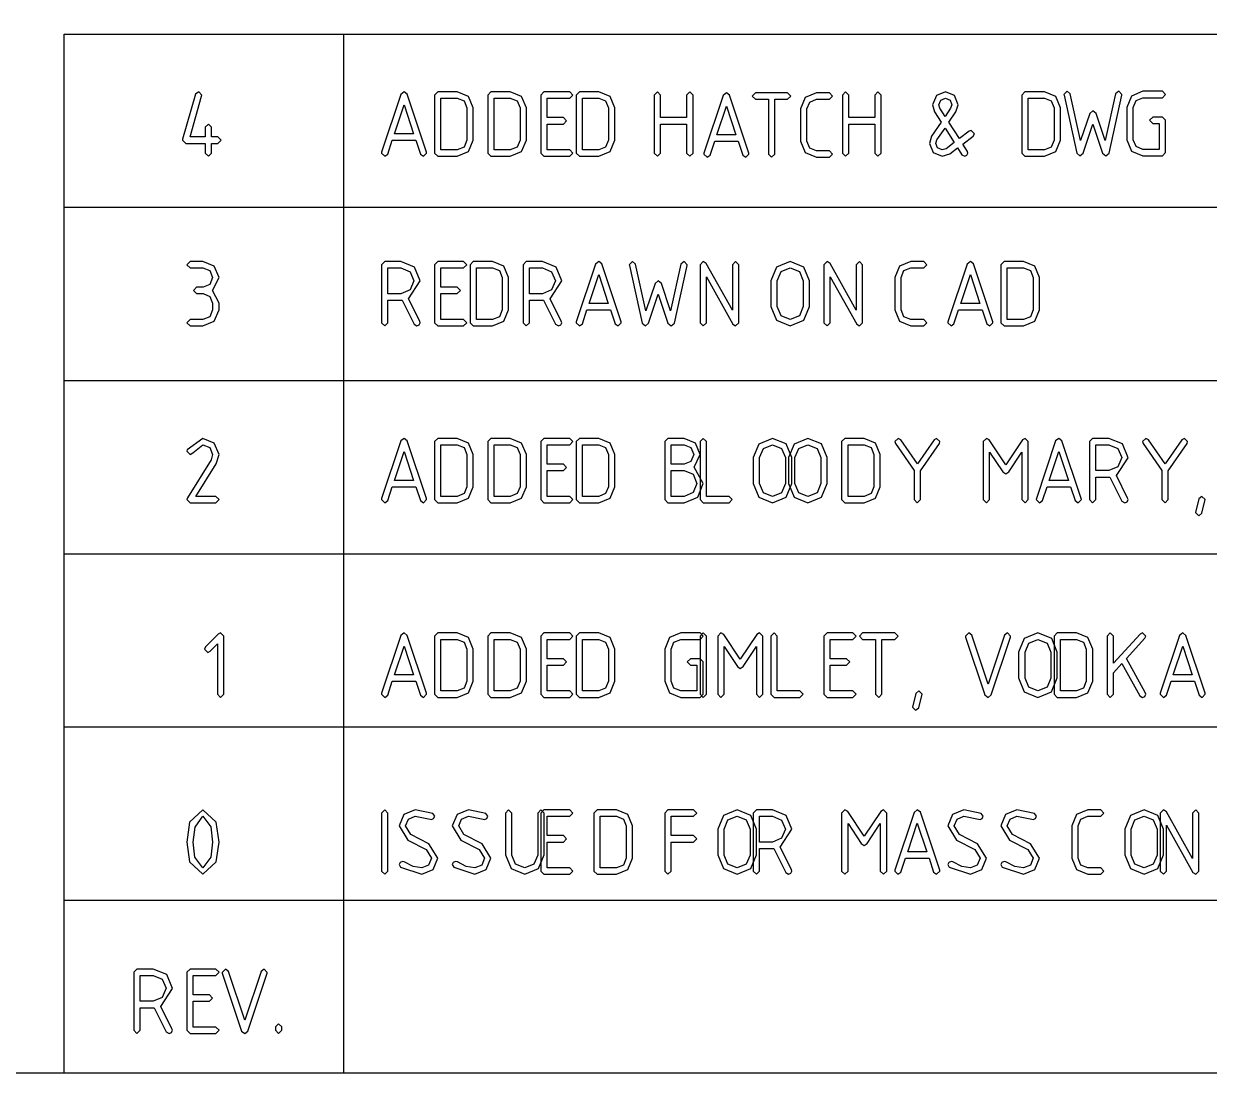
# Model space of a CAD drawing. Header units: metres. Extents: x 0 to 16.5, y 0 to 11.5.
# Drawn here: x 7.933 to 8.863, y 0.01 to 0.835 of the extents above; entities that cross this region are included whole.
import ezdxf

# ---------------------------------------------------------------- set-up
doc = ezdxf.new("R2010")
doc.units = ezdxf.units.M

msp = doc.modelspace()

# ---------------------------------------------------------------- linework, layer by layer
for points in [[(0.01042, 11.5461), (16.5118, 11.5461), (16.5118, 0.01042), (0.01042, 0.01042), (0.01042, 11.5461)], [(7.96425, 0.82639), (16.5118, 0.82639), (16.5118, 0.01042), (7.96425, 0.01042), (7.96425, 0.82639)], [(8.05978, 0.74056), (8.07488, 0.74056), (8.07488, 0.73291), (8.07748, 0.73041), (8.07998, 0.73291), (8.07998, 0.74056), (8.08498, 0.74056), (8.08758, 0.74306), (8.08498, 0.74555), (8.07998, 0.74555), (8.07998, 0.75315), (8.07748, 0.7557), (8.07488, 0.75315), (8.07488, 0.74555), (8.06308, 0.74555), (8.07218, 0.77772), (8.07238, 0.77848), (8.06988, 0.78103), (8.06748, 0.77913), (8.05728, 0.74376), (8.05728, 0.74306), (8.05978, 0.74056)], [(8.24864, 0.73372), (8.23351, 0.77908), (8.23107, 0.78103), (8.22851, 0.77897), (8.21343, 0.73372), (8.21337, 0.73291), (8.21588, 0.73041), (8.21821, 0.73215), (8.22185, 0.74306), (8.24029, 0.74306), (8.24388, 0.73215), (8.24621, 0.73041), (8.24875, 0.73291), (8.24864, 0.73372)], [(8.25504, 0.73291), (8.25754, 0.73041), (8.27274, 0.73041), (8.28168, 0.7341), (8.28537, 0.74306), (8.28537, 0.76839), (8.28168, 0.77734), (8.27274, 0.78103), (8.25754, 0.78103), (8.25504, 0.77848), (8.25504, 0.73291)], [(8.27274, 0.77599), (8.27815, 0.77382), (8.28039, 0.76839), (8.28039, 0.74306), (8.27815, 0.73763), (8.27274, 0.73546), (8.26004, 0.73546), (8.26004, 0.77599), (8.27274, 0.77599)], [(8.29671, 0.73291), (8.29921, 0.73041), (8.3144, 0.73041), (8.32335, 0.7341), (8.32704, 0.74306), (8.32704, 0.76839), (8.32335, 0.77734), (8.3144, 0.78103), (8.29921, 0.78103), (8.29671, 0.77848), (8.29671, 0.73291)], [(8.3144, 0.77599), (8.31982, 0.77382), (8.32206, 0.76839), (8.32206, 0.74306), (8.31982, 0.73763), (8.3144, 0.73546), (8.30171, 0.73546), (8.30171, 0.77599), (8.3144, 0.77599)], [(8.34088, 0.73041), (8.36111, 0.73041), (8.36361, 0.73291), (8.36111, 0.73546), (8.34338, 0.73546), (8.34338, 0.75575), (8.35607, 0.75575), (8.35861, 0.75825), (8.35607, 0.7608), (8.34338, 0.7608), (8.34338, 0.77599), (8.36111, 0.77599), (8.36361, 0.77848), (8.36111, 0.78103), (8.34088, 0.78103), (8.33837, 0.77848), (8.33837, 0.73291), (8.34088, 0.73041)], [(8.36615, 0.73291), (8.36865, 0.73041), (8.38385, 0.73041), (8.39279, 0.7341), (8.39649, 0.74306), (8.39649, 0.76839), (8.39279, 0.77734), (8.38385, 0.78103), (8.36865, 0.78103), (8.36615, 0.77848), (8.36615, 0.73291)], [(8.38385, 0.77599), (8.38926, 0.77382), (8.3915, 0.76839), (8.3915, 0.74306), (8.38926, 0.73763), (8.38385, 0.73546), (8.37115, 0.73546), (8.37115, 0.77599), (8.38385, 0.77599)], [(8.42994, 0.73041), (8.43244, 0.73291), (8.43244, 0.75575), (8.45284, 0.75575), (8.45284, 0.73291), (8.45534, 0.73041), (8.45784, 0.73291), (8.45784, 0.77848), (8.45534, 0.78103), (8.45284, 0.77848), (8.45284, 0.7608), (8.43244, 0.7608), (8.43244, 0.77848), (8.42994, 0.78103), (8.42744, 0.77848), (8.42744, 0.73291), (8.42994, 0.73041)], [(8.50162, 0.73291), (8.48649, 0.77827), (8.48405, 0.78022), (8.48149, 0.77816), (8.46641, 0.73291), (8.46635, 0.7321), (8.46886, 0.7296), (8.47119, 0.73134), (8.47483, 0.74224), (8.49327, 0.74224), (8.49686, 0.73134), (8.49919, 0.7296), (8.50173, 0.7321), (8.50162, 0.73291)], [(8.50682, 0.77517), (8.51696, 0.77517), (8.51696, 0.7321), (8.51946, 0.7296), (8.52196, 0.7321), (8.52196, 0.77517), (8.5321, 0.77517), (8.5346, 0.77767), (8.5321, 0.78022), (8.50682, 0.78022), (8.50432, 0.77767), (8.50682, 0.77517)], [(8.55478, 0.78022), (8.54588, 0.77653), (8.54218, 0.76758), (8.54218, 0.74224), (8.54588, 0.73329), (8.55478, 0.7296), (8.56492, 0.7296), (8.56742, 0.7321), (8.56492, 0.73465), (8.55478, 0.73465), (8.5494, 0.73682), (8.54718, 0.74224), (8.54718, 0.76758), (8.5494, 0.773), (8.55478, 0.77517), (8.56492, 0.77517), (8.56742, 0.77767), (8.56492, 0.78022), (8.55478, 0.78022)], [(8.57752, 0.73041), (8.58002, 0.73291), (8.58002, 0.75575), (8.60042, 0.75575), (8.60042, 0.73291), (8.60292, 0.73041), (8.60542, 0.73291), (8.60542, 0.77848), (8.60292, 0.78103), (8.60042, 0.77848), (8.60042, 0.7608), (8.58002, 0.7608), (8.58002, 0.77848), (8.57752, 0.78103), (8.57502, 0.77848), (8.57502, 0.73291), (8.57752, 0.73041)], [(8.67772, 0.74609), (8.67862, 0.74815), (8.67612, 0.75065), (8.67462, 0.75011), (8.66692, 0.74425), (8.65872, 0.75716), (8.66422, 0.76519), (8.66602, 0.77089), (8.66302, 0.77805), (8.65592, 0.78103), (8.64882, 0.77805), (8.64582, 0.77089), (8.64742, 0.76541), (8.65262, 0.75727), (8.64502, 0.74626), (8.64332, 0.74056), (8.64632, 0.7334), (8.65342, 0.73041), (8.65942, 0.73237), (8.66552, 0.73698), (8.66892, 0.73161), (8.67112, 0.73041), (8.67282, 0.73117), (8.67362, 0.73291), (8.67322, 0.73427), (8.66952, 0.73996), (8.67772, 0.74609)], [(8.65152, 0.76823), (8.65082, 0.77089), (8.65232, 0.77452), (8.65592, 0.77599), (8.65952, 0.77452), (8.66102, 0.77089), (8.66002, 0.76807), (8.65572, 0.76172), (8.65152, 0.76823)], [(8.71586, 0.73291), (8.71836, 0.73041), (8.73355, 0.73041), (8.7425, 0.7341), (8.74619, 0.74306), (8.74619, 0.76839), (8.7425, 0.77734), (8.73355, 0.78103), (8.71836, 0.78103), (8.71586, 0.77848), (8.71586, 0.73291)], [(8.73355, 0.77599), (8.73897, 0.77382), (8.74121, 0.76839), (8.74121, 0.74306), (8.73897, 0.73763), (8.73355, 0.73546), (8.72086, 0.73546), (8.72086, 0.77599), (8.73355, 0.77599)], [(8.7742, 0.76405), (8.7717, 0.76617), (8.7692, 0.76405), (8.762, 0.74273), (8.7539, 0.77935), (8.7514, 0.78141), (8.7489, 0.77881), (8.749, 0.77826), (8.759, 0.73296), (8.7615, 0.73079), (8.7641, 0.73296), (8.7717, 0.75575), (8.7793, 0.73296), (8.7818, 0.73079), (8.7843, 0.73291), (8.7943, 0.77826), (8.7944, 0.77881), (8.7919, 0.78141), (8.7895, 0.77935), (8.7813, 0.74273), (8.7742, 0.76405)], [(8.80556, 0.73801), (8.80334, 0.74343), (8.80334, 0.76877), (8.80556, 0.7742), (8.81094, 0.77637), (8.82617, 0.77637), (8.82867, 0.77886), (8.82617, 0.78141), (8.81094, 0.78141), (8.80204, 0.77772), (8.79834, 0.76877), (8.79834, 0.74343), (8.80204, 0.73448), (8.81094, 0.73079), (8.82617, 0.73079), (8.82867, 0.73329), (8.82867, 0.75863), (8.82617, 0.76118), (8.81858, 0.76118), (8.81604, 0.75863), (8.81858, 0.75613), (8.82369, 0.75613), (8.82369, 0.73584), (8.81094, 0.73584), (8.80556, 0.73801)], [(8.23856, 0.74805), (8.22358, 0.74805), (8.23107, 0.77067), (8.23856, 0.74805)], [(8.49154, 0.74723), (8.47656, 0.74723), (8.48405, 0.76986), (8.49154, 0.74723)], [(8.65642, 0.73638), (8.65342, 0.73546), (8.64982, 0.73693), (8.64832, 0.74056), (8.64912, 0.74338), (8.65562, 0.7526), (8.66282, 0.74127), (8.65642, 0.73638)], [(8.07861, 0.62039), (8.08083, 0.61496), (8.08083, 0.60986), (8.07861, 0.60444), (8.07319, 0.60227), (8.0631, 0.60227), (8.0606, 0.59972), (8.0631, 0.59722), (8.07319, 0.59722), (8.08214, 0.60091), (8.08583, 0.60986), (8.08583, 0.61496), (8.08083, 0.62505), (8.08583, 0.6352), (8.08214, 0.64415), (8.07319, 0.64784), (8.0631, 0.64784), (8.0606, 0.64529), (8.0631, 0.6428), (8.07319, 0.6428), (8.07861, 0.64062), (8.08083, 0.6352), (8.07861, 0.62977), (8.07329, 0.6276), (8.06819, 0.6276), (8.06569, 0.62505), (8.06819, 0.62256), (8.07329, 0.62256), (8.07861, 0.62039)], [(8.24371, 0.6326), (8.23931, 0.64345), (8.22857, 0.64784), (8.21588, 0.64784), (8.21337, 0.64529), (8.21337, 0.59972), (8.21588, 0.59722), (8.21838, 0.59972), (8.21838, 0.61746), (8.22857, 0.61746), (8.22949, 0.61746), (8.23893, 0.59863), (8.24121, 0.59722), (8.24294, 0.59798), (8.24371, 0.59972), (8.24338, 0.60091), (8.2346, 0.61854), (8.24371, 0.6326)], [(8.22857, 0.6428), (8.23574, 0.63981), (8.23872, 0.6327), (8.23574, 0.62549), (8.22857, 0.6225), (8.21838, 0.6225), (8.21838, 0.6428), (8.22857, 0.6428)], [(8.25754, 0.59722), (8.27778, 0.59722), (8.28028, 0.59972), (8.27778, 0.60227), (8.26004, 0.60227), (8.26004, 0.62256), (8.27274, 0.62256), (8.27528, 0.62505), (8.27274, 0.6276), (8.26004, 0.6276), (8.26004, 0.6428), (8.27778, 0.6428), (8.28028, 0.64529), (8.27778, 0.64784), (8.25754, 0.64784), (8.25504, 0.64529), (8.25504, 0.59972), (8.25754, 0.59722)], [(8.28282, 0.59972), (8.28532, 0.59722), (8.30051, 0.59722), (8.30946, 0.60091), (8.31315, 0.60986), (8.31315, 0.6352), (8.30946, 0.64415), (8.30051, 0.64784), (8.28532, 0.64784), (8.28282, 0.64529), (8.28282, 0.59972)], [(8.30051, 0.6428), (8.30593, 0.64062), (8.30817, 0.6352), (8.30817, 0.60986), (8.30593, 0.60444), (8.30051, 0.60227), (8.28782, 0.60227), (8.28782, 0.6428), (8.30051, 0.6428)], [(8.35482, 0.6326), (8.35042, 0.64345), (8.33968, 0.64784), (8.32699, 0.64784), (8.32449, 0.64529), (8.32449, 0.59972), (8.32699, 0.59722), (8.32949, 0.59972), (8.32949, 0.61746), (8.33968, 0.61746), (8.3406, 0.61746), (8.35004, 0.59863), (8.35232, 0.59722), (8.35406, 0.59798), (8.35482, 0.59972), (8.35449, 0.60091), (8.34571, 0.61854), (8.35482, 0.6326)], [(8.33968, 0.6428), (8.34685, 0.63981), (8.34983, 0.6327), (8.34685, 0.62549), (8.33968, 0.6225), (8.32949, 0.6225), (8.32949, 0.6428), (8.33968, 0.6428)], [(8.40142, 0.60053), (8.38629, 0.64589), (8.38385, 0.64784), (8.38129, 0.64578), (8.36621, 0.60053), (8.36615, 0.59972), (8.36865, 0.59722), (8.37099, 0.59896), (8.37463, 0.60986), (8.39307, 0.60986), (8.39665, 0.59896), (8.39899, 0.59722), (8.40153, 0.59972), (8.40142, 0.60053)], [(8.43306, 0.63048), (8.43056, 0.6326), (8.42806, 0.63048), (8.4209, 0.60916), (8.41276, 0.64578), (8.41032, 0.64784), (8.40782, 0.64524), (8.40788, 0.64469), (8.41792, 0.59939), (8.42042, 0.59722), (8.42296, 0.59939), (8.43056, 0.62218), (8.43815, 0.59939), (8.44065, 0.59722), (8.44319, 0.59934), (8.45324, 0.64469), (8.45329, 0.64524), (8.45079, 0.64784), (8.44835, 0.64578), (8.44021, 0.60916), (8.43306, 0.63048)], [(8.46821, 0.64632), (8.46588, 0.64784), (8.46337, 0.64529), (8.46337, 0.59972), (8.46588, 0.59722), (8.46838, 0.59972), (8.46838, 0.63569), (8.4891, 0.59858), (8.49121, 0.59722), (8.49371, 0.59972), (8.49371, 0.64529), (8.49121, 0.64784), (8.48872, 0.64529), (8.48872, 0.60954), (8.46821, 0.64632)], [(8.54926, 0.6327), (8.54486, 0.64345), (8.53412, 0.64784), (8.52339, 0.64334), (8.51893, 0.6327), (8.51893, 0.61247), (8.52339, 0.60167), (8.53412, 0.59722), (8.54482, 0.60167), (8.54926, 0.61247), (8.54926, 0.6327)], [(8.54129, 0.60514), (8.53412, 0.60227), (8.52692, 0.60514), (8.52393, 0.61236), (8.52393, 0.6327), (8.52692, 0.63992), (8.53412, 0.6428), (8.54129, 0.63992), (8.54428, 0.6327), (8.54428, 0.61236), (8.54129, 0.60514)], [(8.56543, 0.64632), (8.5631, 0.64784), (8.5606, 0.64529), (8.5606, 0.59972), (8.5631, 0.59722), (8.5656, 0.59972), (8.5656, 0.63569), (8.58632, 0.59858), (8.58843, 0.59722), (8.59093, 0.59972), (8.59093, 0.64529), (8.58843, 0.64784), (8.58594, 0.64529), (8.58594, 0.60954), (8.56543, 0.64632)], [(8.62875, 0.64784), (8.61985, 0.64415), (8.61615, 0.6352), (8.61615, 0.60986), (8.61985, 0.60091), (8.62875, 0.59722), (8.63889, 0.59722), (8.64139, 0.59972), (8.63889, 0.60227), (8.62875, 0.60227), (8.62337, 0.60444), (8.62115, 0.60986), (8.62115, 0.6352), (8.62337, 0.64062), (8.62875, 0.6428), (8.63889, 0.6428), (8.64139, 0.64529), (8.63889, 0.64784), (8.62875, 0.64784)], [(8.69308, 0.60053), (8.67796, 0.64589), (8.67551, 0.64784), (8.67296, 0.64578), (8.65788, 0.60053), (8.65782, 0.59972), (8.66032, 0.59722), (8.66265, 0.59896), (8.66629, 0.60986), (8.68474, 0.60986), (8.68832, 0.59896), (8.69065, 0.59722), (8.69319, 0.59972), (8.69308, 0.60053)], [(8.69949, 0.59972), (8.70199, 0.59722), (8.71718, 0.59722), (8.72613, 0.60091), (8.72982, 0.60986), (8.72982, 0.6352), (8.72613, 0.64415), (8.71718, 0.64784), (8.70199, 0.64784), (8.69949, 0.64529), (8.69949, 0.59972)], [(8.71718, 0.6428), (8.7226, 0.64062), (8.72483, 0.6352), (8.72483, 0.60986), (8.7226, 0.60444), (8.71718, 0.60227), (8.70449, 0.60227), (8.70449, 0.6428), (8.71718, 0.6428)], [(8.39133, 0.61485), (8.37636, 0.61485), (8.38385, 0.63748), (8.39133, 0.61485)], [(8.683, 0.61485), (8.66803, 0.61485), (8.67551, 0.63748), (8.683, 0.61485)], [(8.06082, 0.49984), (8.0606, 0.49881), (8.0631, 0.4962), (8.06526, 0.4975), (8.07319, 0.50391), (8.07861, 0.50163), (8.08083, 0.49631), (8.07958, 0.49208), (8.06104, 0.46224), (8.0606, 0.46083), (8.0631, 0.45833), (8.08333, 0.45833), (8.08583, 0.46083), (8.08333, 0.46338), (8.06765, 0.46338), (8.08356, 0.48899), (8.08583, 0.49631), (8.08214, 0.50526), (8.07319, 0.50895), (8.06082, 0.49984)], [(8.24864, 0.46164), (8.23351, 0.507), (8.23107, 0.50895), (8.22851, 0.50689), (8.21343, 0.46164), (8.21337, 0.46083), (8.21588, 0.45833), (8.21821, 0.46007), (8.22185, 0.47097), (8.24029, 0.47097), (8.24388, 0.46007), (8.24621, 0.45833), (8.24875, 0.46083), (8.24864, 0.46164)], [(8.25504, 0.46083), (8.25754, 0.45833), (8.27274, 0.45833), (8.28168, 0.46202), (8.28537, 0.47097), (8.28537, 0.49631), (8.28168, 0.50526), (8.27274, 0.50895), (8.25754, 0.50895), (8.25504, 0.5064), (8.25504, 0.46083)], [(8.27274, 0.50391), (8.27815, 0.50174), (8.28039, 0.49631), (8.28039, 0.47097), (8.27815, 0.46555), (8.27274, 0.46338), (8.26004, 0.46338), (8.26004, 0.50391), (8.27274, 0.50391)], [(8.29671, 0.46083), (8.29921, 0.45833), (8.3144, 0.45833), (8.32335, 0.46202), (8.32704, 0.47097), (8.32704, 0.49631), (8.32335, 0.50526), (8.3144, 0.50895), (8.29921, 0.50895), (8.29671, 0.5064), (8.29671, 0.46083)], [(8.3144, 0.50391), (8.31982, 0.50174), (8.32206, 0.49631), (8.32206, 0.47097), (8.31982, 0.46555), (8.3144, 0.46338), (8.30171, 0.46338), (8.30171, 0.50391), (8.3144, 0.50391)], [(8.34088, 0.45833), (8.36111, 0.45833), (8.36361, 0.46083), (8.36111, 0.46338), (8.34338, 0.46338), (8.34338, 0.48367), (8.35607, 0.48367), (8.35861, 0.48617), (8.35607, 0.48872), (8.34338, 0.48872), (8.34338, 0.50391), (8.36111, 0.50391), (8.36361, 0.5064), (8.36111, 0.50895), (8.34088, 0.50895), (8.33837, 0.5064), (8.33837, 0.46083), (8.34088, 0.45833)], [(8.36615, 0.46083), (8.36865, 0.45833), (8.38385, 0.45833), (8.39279, 0.46202), (8.39649, 0.47097), (8.39649, 0.49631), (8.39279, 0.50526), (8.38385, 0.50895), (8.36865, 0.50895), (8.36615, 0.5064), (8.36615, 0.46083)], [(8.38385, 0.50391), (8.38926, 0.50174), (8.3915, 0.49631), (8.3915, 0.47097), (8.38926, 0.46555), (8.38385, 0.46338), (8.37115, 0.46338), (8.37115, 0.50391), (8.38385, 0.50391)], [(8.46343, 0.49631), (8.45975, 0.50526), (8.45079, 0.50895), (8.4381, 0.50895), (8.4356, 0.5064), (8.4356, 0.46083), (8.4381, 0.45833), (8.45079, 0.45833), (8.46149, 0.46278), (8.46593, 0.47358), (8.45871, 0.48644), (8.46343, 0.49631)], [(8.45079, 0.50391), (8.45622, 0.50174), (8.45839, 0.49631), (8.45622, 0.49089), (8.45079, 0.48872), (8.4406, 0.48872), (8.4406, 0.50391), (8.45079, 0.50391)], [(8.46337, 0.46083), (8.46588, 0.45833), (8.48611, 0.45833), (8.48861, 0.46083), (8.48611, 0.46338), (8.46838, 0.46338), (8.46838, 0.5064), (8.46588, 0.50895), (8.46337, 0.5064), (8.46337, 0.46083)], [(8.53537, 0.49381), (8.53097, 0.50456), (8.52024, 0.50895), (8.5095, 0.50445), (8.50504, 0.49381), (8.50504, 0.47358), (8.5095, 0.46278), (8.52024, 0.45833), (8.53093, 0.46278), (8.53537, 0.47358), (8.53537, 0.49381)], [(8.5274, 0.46625), (8.52024, 0.46338), (8.51303, 0.46625), (8.51004, 0.47347), (8.51004, 0.49381), (8.51303, 0.50103), (8.52024, 0.50391), (8.5274, 0.50103), (8.53039, 0.49381), (8.53039, 0.47347), (8.5274, 0.46625)], [(8.56315, 0.49381), (8.55875, 0.50456), (8.54801, 0.50895), (8.53728, 0.50445), (8.53282, 0.49381), (8.53282, 0.47358), (8.53728, 0.46278), (8.54801, 0.45833), (8.55871, 0.46278), (8.56315, 0.47358), (8.56315, 0.49381)], [(8.55518, 0.46625), (8.54801, 0.46338), (8.54081, 0.46625), (8.53782, 0.47347), (8.53782, 0.49381), (8.54081, 0.50103), (8.54801, 0.50391), (8.55518, 0.50103), (8.55817, 0.49381), (8.55817, 0.47347), (8.55518, 0.46625)], [(8.57449, 0.46083), (8.57699, 0.45833), (8.59218, 0.45833), (8.60113, 0.46202), (8.60482, 0.47097), (8.60482, 0.49631), (8.60113, 0.50526), (8.59218, 0.50895), (8.57699, 0.50895), (8.57449, 0.5064), (8.57449, 0.46083)], [(8.59218, 0.50391), (8.5976, 0.50174), (8.59983, 0.49631), (8.59983, 0.47097), (8.5976, 0.46555), (8.59218, 0.46338), (8.57949, 0.46338), (8.57949, 0.50391), (8.59218, 0.50391)], [(8.65115, 0.50494), (8.65153, 0.5064), (8.64899, 0.50895), (8.64697, 0.50781), (8.63396, 0.48888), (8.62082, 0.50781), (8.61871, 0.50895), (8.61621, 0.5064), (8.61675, 0.50494), (8.63135, 0.48367), (8.63135, 0.46083), (8.63385, 0.45833), (8.63639, 0.46083), (8.63639, 0.48351), (8.65115, 0.50494)], [(8.71631, 0.50776), (8.70329, 0.48823), (8.69037, 0.5077), (8.6881, 0.50895), (8.6856, 0.5064), (8.6856, 0.46083), (8.6881, 0.45833), (8.6906, 0.46083), (8.6906, 0.49821), (8.70096, 0.48264), (8.70329, 0.48107), (8.70557, 0.48264), (8.71593, 0.49821), (8.71593, 0.46083), (8.71843, 0.45833), (8.72097, 0.46083), (8.72097, 0.5064), (8.71843, 0.50895), (8.71631, 0.50776)], [(8.76253, 0.46164), (8.7474, 0.507), (8.74496, 0.50895), (8.7424, 0.50689), (8.72732, 0.46164), (8.72726, 0.46083), (8.72976, 0.45833), (8.7321, 0.46007), (8.73574, 0.47097), (8.75418, 0.47097), (8.75776, 0.46007), (8.7601, 0.45833), (8.76264, 0.46083), (8.76253, 0.46164)], [(8.79926, 0.49371), (8.79486, 0.50456), (8.78412, 0.50895), (8.77143, 0.50895), (8.76893, 0.5064), (8.76893, 0.46083), (8.77143, 0.45833), (8.77393, 0.46083), (8.77393, 0.47857), (8.78412, 0.47857), (8.78504, 0.47857), (8.79449, 0.45974), (8.79676, 0.45833), (8.7985, 0.45909), (8.79926, 0.46083), (8.79893, 0.46202), (8.79015, 0.47966), (8.79926, 0.49371)], [(8.78412, 0.50391), (8.79129, 0.50092), (8.79428, 0.49381), (8.79129, 0.4866), (8.78412, 0.48362), (8.77393, 0.48362), (8.77393, 0.50391), (8.78412, 0.50391)], [(8.8456, 0.50494), (8.84597, 0.5064), (8.84343, 0.50895), (8.84142, 0.50781), (8.8284, 0.48888), (8.81526, 0.50781), (8.81315, 0.50895), (8.81065, 0.5064), (8.81119, 0.50494), (8.82579, 0.48367), (8.82579, 0.46083), (8.82829, 0.45833), (8.83083, 0.46083), (8.83083, 0.48351), (8.8456, 0.50494)], [(8.23856, 0.47597), (8.22358, 0.47597), (8.23107, 0.49859), (8.23856, 0.47597)], [(8.75244, 0.47597), (8.73747, 0.47597), (8.74496, 0.49859), (8.75244, 0.47597)], [(8.45079, 0.48367), (8.45796, 0.48069), (8.46094, 0.47358), (8.45796, 0.46636), (8.45079, 0.46338), (8.4406, 0.46338), (8.4406, 0.48367), (8.45079, 0.48367)], [(8.85482, 0.46148), (8.85226, 0.45074), (8.85476, 0.44819), (8.85721, 0.45009), (8.85986, 0.46083), (8.85726, 0.46338), (8.85482, 0.46148)], [(8.08458, 0.30805), (8.08708, 0.30556), (8.08963, 0.30805), (8.08963, 0.35362), (8.08708, 0.35617), (8.08507, 0.35514), (8.07519, 0.34527), (8.07449, 0.34342), (8.07699, 0.34093), (8.07878, 0.34174), (8.08458, 0.34755), (8.08458, 0.30805)], [(8.24864, 0.30887), (8.23351, 0.35422), (8.23107, 0.35617), (8.22851, 0.35411), (8.21343, 0.30887), (8.21337, 0.30805), (8.21588, 0.30556), (8.21821, 0.30729), (8.22185, 0.3182), (8.24029, 0.3182), (8.24388, 0.30729), (8.24621, 0.30556), (8.24875, 0.30805), (8.24864, 0.30887)], [(8.25504, 0.30805), (8.25754, 0.30556), (8.27274, 0.30556), (8.28168, 0.30924), (8.28537, 0.3182), (8.28537, 0.34353), (8.28168, 0.35248), (8.27274, 0.35617), (8.25754, 0.35617), (8.25504, 0.35362), (8.25504, 0.30805)], [(8.29671, 0.30805), (8.29921, 0.30556), (8.3144, 0.30556), (8.32335, 0.30924), (8.32704, 0.3182), (8.32704, 0.34353), (8.32335, 0.35248), (8.3144, 0.35617), (8.29921, 0.35617), (8.29671, 0.35362), (8.29671, 0.30805)], [(8.34088, 0.30556), (8.36111, 0.30556), (8.36361, 0.30805), (8.36111, 0.3106), (8.34338, 0.3106), (8.34338, 0.33089), (8.35607, 0.33089), (8.35861, 0.33339), (8.35607, 0.33594), (8.34338, 0.33594), (8.34338, 0.35113), (8.36111, 0.35113), (8.36361, 0.35362), (8.36111, 0.35617), (8.34088, 0.35617), (8.33837, 0.35362), (8.33837, 0.30805), (8.34088, 0.30556)], [(8.36615, 0.30805), (8.36865, 0.30556), (8.38385, 0.30556), (8.39279, 0.30924), (8.39649, 0.3182), (8.39649, 0.34353), (8.39279, 0.35248), (8.38385, 0.35617), (8.36865, 0.35617), (8.36615, 0.35362), (8.36615, 0.30805)], [(8.44282, 0.31277), (8.4406, 0.3182), (8.4406, 0.34353), (8.44282, 0.34896), (8.44819, 0.35113), (8.46343, 0.35113), (8.46593, 0.35362), (8.46343, 0.35617), (8.44819, 0.35617), (8.43929, 0.35248), (8.4356, 0.34353), (8.4356, 0.3182), (8.43929, 0.30924), (8.44819, 0.30556), (8.46343, 0.30556), (8.46593, 0.30805), (8.46593, 0.33339), (8.46343, 0.33594), (8.45583, 0.33594), (8.45329, 0.33339), (8.45583, 0.33089), (8.46094, 0.33089), (8.46094, 0.3106), (8.44819, 0.3106), (8.44282, 0.31277)], [(8.46838, 0.30805), (8.46838, 0.35362), (8.46588, 0.35617), (8.46337, 0.35362), (8.46337, 0.30805), (8.46588, 0.30556), (8.46838, 0.30805)], [(8.50797, 0.35498), (8.49496, 0.33545), (8.48204, 0.35493), (8.47976, 0.35617), (8.47726, 0.35362), (8.47726, 0.30805), (8.47976, 0.30556), (8.48226, 0.30805), (8.48226, 0.34543), (8.49262, 0.32986), (8.49496, 0.32829), (8.49724, 0.32986), (8.5076, 0.34543), (8.5076, 0.30805), (8.5101, 0.30556), (8.51264, 0.30805), (8.51264, 0.35362), (8.5101, 0.35617), (8.50797, 0.35498)], [(8.51893, 0.30805), (8.52143, 0.30556), (8.54167, 0.30556), (8.54417, 0.30805), (8.54167, 0.3106), (8.52393, 0.3106), (8.52393, 0.35362), (8.52143, 0.35617), (8.51893, 0.35362), (8.51893, 0.30805)], [(8.5631, 0.30556), (8.58333, 0.30556), (8.58583, 0.30805), (8.58333, 0.3106), (8.5656, 0.3106), (8.5656, 0.33089), (8.57829, 0.33089), (8.58083, 0.33339), (8.57829, 0.33594), (8.5656, 0.33594), (8.5656, 0.35113), (8.58333, 0.35113), (8.58583, 0.35362), (8.58333, 0.35617), (8.5631, 0.35617), (8.5606, 0.35362), (8.5606, 0.30805), (8.5631, 0.30556)], [(8.59093, 0.35113), (8.60107, 0.35113), (8.60107, 0.30805), (8.60357, 0.30556), (8.60607, 0.30805), (8.60607, 0.35113), (8.61621, 0.35113), (8.61871, 0.35362), (8.61621, 0.35617), (8.59093, 0.35617), (8.58843, 0.35362), (8.59093, 0.35113)], [(8.69185, 0.30751), (8.70697, 0.35281), (8.70708, 0.35357), (8.70454, 0.35617), (8.70221, 0.35433), (8.6894, 0.31592), (8.67654, 0.35433), (8.67421, 0.35617), (8.67171, 0.35357), (8.67176, 0.35281), (8.6869, 0.30751), (8.6894, 0.30556), (8.69185, 0.30751)], [(8.74371, 0.34104), (8.73931, 0.35178), (8.72857, 0.35617), (8.71783, 0.35167), (8.71337, 0.34104), (8.71337, 0.3208), (8.71783, 0.31), (8.72857, 0.30556), (8.73926, 0.31), (8.74371, 0.3208), (8.74371, 0.34104)], [(8.74115, 0.30805), (8.74365, 0.30556), (8.75885, 0.30556), (8.76779, 0.30924), (8.77149, 0.3182), (8.77149, 0.34353), (8.76779, 0.35248), (8.75885, 0.35617), (8.74365, 0.35617), (8.74115, 0.35362), (8.74115, 0.30805)], [(8.80838, 0.30691), (8.81065, 0.30556), (8.81239, 0.30632), (8.81315, 0.30805), (8.81278, 0.3093), (8.79796, 0.33599), (8.81239, 0.35194), (8.81315, 0.35362), (8.81065, 0.35617), (8.80871, 0.35531), (8.78782, 0.3323), (8.78782, 0.35362), (8.78532, 0.35617), (8.78282, 0.35362), (8.78282, 0.30805), (8.78532, 0.30556), (8.78782, 0.30805), (8.78782, 0.32487), (8.79432, 0.33209), (8.80838, 0.30691)], [(8.85975, 0.30887), (8.84462, 0.35422), (8.84218, 0.35617), (8.83963, 0.35411), (8.82454, 0.30887), (8.82449, 0.30805), (8.82699, 0.30556), (8.82932, 0.30729), (8.83296, 0.3182), (8.8514, 0.3182), (8.85499, 0.30729), (8.85732, 0.30556), (8.85986, 0.30805), (8.85975, 0.30887)], [(8.23856, 0.32319), (8.22358, 0.32319), (8.23107, 0.34581), (8.23856, 0.32319)], [(8.27274, 0.35113), (8.27815, 0.34896), (8.28039, 0.34353), (8.28039, 0.3182), (8.27815, 0.31277), (8.27274, 0.3106), (8.26004, 0.3106), (8.26004, 0.35113), (8.27274, 0.35113)], [(8.3144, 0.35113), (8.31982, 0.34896), (8.32206, 0.34353), (8.32206, 0.3182), (8.31982, 0.31277), (8.3144, 0.3106), (8.30171, 0.3106), (8.30171, 0.35113), (8.3144, 0.35113)], [(8.38385, 0.35113), (8.38926, 0.34896), (8.3915, 0.34353), (8.3915, 0.3182), (8.38926, 0.31277), (8.38385, 0.3106), (8.37115, 0.3106), (8.37115, 0.35113), (8.38385, 0.35113)], [(8.73574, 0.31348), (8.72857, 0.3106), (8.72136, 0.31348), (8.71838, 0.32069), (8.71838, 0.34104), (8.72136, 0.34825), (8.72857, 0.35113), (8.73574, 0.34825), (8.73872, 0.34104), (8.73872, 0.32069), (8.73574, 0.31348)], [(8.75885, 0.35113), (8.76426, 0.34896), (8.7665, 0.34353), (8.7665, 0.3182), (8.76426, 0.31277), (8.75885, 0.3106), (8.74615, 0.3106), (8.74615, 0.35113), (8.75885, 0.35113)], [(8.84967, 0.32319), (8.83469, 0.32319), (8.84218, 0.34581), (8.84967, 0.32319)], [(8.6326, 0.3087), (8.63004, 0.29796), (8.63254, 0.29541), (8.63499, 0.29731), (8.63764, 0.30805), (8.63504, 0.3106), (8.6326, 0.3087)], [(8.08365, 0.20763), (8.07319, 0.21729), (8.06278, 0.20763), (8.0606, 0.192), (8.06278, 0.17632), (8.07319, 0.16667), (8.08365, 0.17632), (8.08583, 0.192), (8.08365, 0.20763)], [(8.21838, 0.16916), (8.21838, 0.21474), (8.21588, 0.21729), (8.21337, 0.21474), (8.21337, 0.16916), (8.21588, 0.16667), (8.21838, 0.16916)], [(8.2506, 0.19054), (8.23643, 0.19781), (8.23226, 0.20464), (8.23449, 0.20996), (8.23986, 0.21224), (8.25146, 0.20991), (8.2525, 0.20964), (8.25429, 0.21034), (8.2551, 0.21219), (8.25353, 0.21452), (8.23986, 0.21729), (8.23096, 0.2136), (8.22726, 0.20464), (8.23406, 0.19336), (8.24837, 0.18604), (8.25261, 0.17931), (8.25037, 0.17388), (8.24496, 0.17171), (8.23822, 0.1728), (8.23122, 0.17632), (8.22976, 0.17681), (8.22803, 0.176), (8.22726, 0.17426), (8.22835, 0.17215), (8.24496, 0.16667), (8.2539, 0.17036), (8.2576, 0.17931), (8.2506, 0.19054)], [(8.29226, 0.19054), (8.2781, 0.19781), (8.27393, 0.20464), (8.27615, 0.20996), (8.28153, 0.21224), (8.29312, 0.20991), (8.29417, 0.20964), (8.29596, 0.21034), (8.29676, 0.21219), (8.29519, 0.21452), (8.28153, 0.21729), (8.27263, 0.2136), (8.26893, 0.20464), (8.27572, 0.19336), (8.29004, 0.18604), (8.29428, 0.17931), (8.29204, 0.17388), (8.28663, 0.17171), (8.27989, 0.1728), (8.27289, 0.17632), (8.27143, 0.17681), (8.26969, 0.176), (8.26893, 0.17426), (8.27001, 0.17215), (8.28663, 0.16667), (8.29557, 0.17036), (8.29926, 0.17931), (8.29226, 0.19054)], [(8.33843, 0.21729), (8.33594, 0.21474), (8.33594, 0.1818), (8.33296, 0.17459), (8.32579, 0.17171), (8.31858, 0.17459), (8.3156, 0.1818), (8.3156, 0.21474), (8.3131, 0.21729), (8.3106, 0.21474), (8.3106, 0.18191), (8.31506, 0.17111), (8.32579, 0.16667), (8.33649, 0.17111), (8.34093, 0.18191), (8.34093, 0.21474), (8.33843, 0.21729)], [(8.34088, 0.16667), (8.36111, 0.16667), (8.36361, 0.16916), (8.36111, 0.17171), (8.34338, 0.17171), (8.34338, 0.192), (8.35607, 0.192), (8.35861, 0.1945), (8.35607, 0.19705), (8.34338, 0.19705), (8.34338, 0.21224), (8.36111, 0.21224), (8.36361, 0.21474), (8.36111, 0.21729), (8.34088, 0.21729), (8.33837, 0.21474), (8.33837, 0.16916), (8.34088, 0.16667)], [(8.38004, 0.16916), (8.38254, 0.16667), (8.39774, 0.16667), (8.40668, 0.17036), (8.41037, 0.17931), (8.41037, 0.20464), (8.40668, 0.2136), (8.39774, 0.21729), (8.38254, 0.21729), (8.38004, 0.21474), (8.38004, 0.16916)], [(8.4381, 0.16667), (8.4406, 0.16916), (8.4406, 0.192), (8.45833, 0.192), (8.46083, 0.1945), (8.45833, 0.19705), (8.4406, 0.19705), (8.4406, 0.21224), (8.45833, 0.21224), (8.46083, 0.21474), (8.45833, 0.21729), (8.4381, 0.21729), (8.4356, 0.21474), (8.4356, 0.16916), (8.4381, 0.16667)], [(8.5076, 0.20215), (8.50319, 0.21289), (8.49246, 0.21729), (8.48172, 0.21278), (8.47726, 0.20215), (8.47726, 0.18191), (8.48172, 0.17111), (8.49246, 0.16667), (8.50315, 0.17111), (8.5076, 0.18191), (8.5076, 0.20215)], [(8.53537, 0.20204), (8.53097, 0.21289), (8.52024, 0.21729), (8.50754, 0.21729), (8.50504, 0.21474), (8.50504, 0.16916), (8.50754, 0.16667), (8.51004, 0.16916), (8.51004, 0.1869), (8.52024, 0.1869), (8.52115, 0.1869), (8.5306, 0.16808), (8.53288, 0.16667), (8.53461, 0.16743), (8.53537, 0.16916), (8.53504, 0.17036), (8.52626, 0.18799), (8.53537, 0.20204)], [(8.60519, 0.21609), (8.59218, 0.19656), (8.57926, 0.21604), (8.57699, 0.21729), (8.57449, 0.21474), (8.57449, 0.16916), (8.57699, 0.16667), (8.57949, 0.16916), (8.57949, 0.20654), (8.58985, 0.19097), (8.59218, 0.1894), (8.59446, 0.19097), (8.60482, 0.20654), (8.60482, 0.16916), (8.60732, 0.16667), (8.60986, 0.16916), (8.60986, 0.21474), (8.60732, 0.21729), (8.60519, 0.21609)], [(8.65142, 0.16998), (8.63629, 0.21533), (8.63385, 0.21729), (8.63129, 0.21522), (8.61621, 0.16998), (8.61615, 0.16916), (8.61865, 0.16667), (8.62099, 0.1684), (8.62463, 0.17931), (8.64307, 0.17931), (8.64665, 0.1684), (8.64899, 0.16667), (8.65153, 0.16916), (8.65142, 0.16998)], [(8.68115, 0.19054), (8.66699, 0.19781), (8.66282, 0.20464), (8.66504, 0.20996), (8.67042, 0.21224), (8.68201, 0.20991), (8.68306, 0.20964), (8.68485, 0.21034), (8.68565, 0.21219), (8.68408, 0.21452), (8.67042, 0.21729), (8.66151, 0.2136), (8.65782, 0.20464), (8.66461, 0.19336), (8.67893, 0.18604), (8.68317, 0.17931), (8.68093, 0.17388), (8.67551, 0.17171), (8.66878, 0.1728), (8.66178, 0.17632), (8.66032, 0.17681), (8.65858, 0.176), (8.65782, 0.17426), (8.6589, 0.17215), (8.67551, 0.16667), (8.68446, 0.17036), (8.68815, 0.17931), (8.68115, 0.19054)], [(8.72282, 0.19054), (8.70865, 0.19781), (8.70449, 0.20464), (8.70671, 0.20996), (8.71208, 0.21224), (8.72368, 0.20991), (8.72472, 0.20964), (8.72651, 0.21034), (8.72732, 0.21219), (8.72575, 0.21452), (8.71208, 0.21729), (8.70318, 0.2136), (8.69949, 0.20464), (8.70628, 0.19336), (8.7206, 0.18604), (8.72483, 0.17931), (8.7226, 0.17388), (8.71718, 0.17171), (8.71044, 0.1728), (8.70344, 0.17632), (8.70199, 0.17681), (8.70025, 0.176), (8.69949, 0.17426), (8.70057, 0.17215), (8.71718, 0.16667), (8.72613, 0.17036), (8.72982, 0.17931), (8.72282, 0.19054)], [(8.76764, 0.21729), (8.75874, 0.2136), (8.75504, 0.20464), (8.75504, 0.17931), (8.75874, 0.17036), (8.76764, 0.16667), (8.77778, 0.16667), (8.78028, 0.16916), (8.77778, 0.17171), (8.76764, 0.17171), (8.76226, 0.17388), (8.76004, 0.17931), (8.76004, 0.20464), (8.76226, 0.21007), (8.76764, 0.21224), (8.77778, 0.21224), (8.78028, 0.21474), (8.77778, 0.21729), (8.76764, 0.21729)], [(8.82704, 0.20215), (8.82264, 0.21289), (8.8119, 0.21729), (8.80117, 0.21278), (8.79671, 0.20215), (8.79671, 0.18191), (8.80117, 0.17111), (8.8119, 0.16667), (8.8226, 0.17111), (8.82704, 0.18191), (8.82704, 0.20215)], [(8.82932, 0.21577), (8.82699, 0.21729), (8.82449, 0.21474), (8.82449, 0.16916), (8.82699, 0.16667), (8.82949, 0.16916), (8.82949, 0.20513), (8.85021, 0.16802), (8.85232, 0.16667), (8.85482, 0.16916), (8.85482, 0.21474), (8.85232, 0.21729), (8.84983, 0.21474), (8.84983, 0.17898), (8.82932, 0.21577)], [(8.07949, 0.18007), (8.07319, 0.17171), (8.06694, 0.18007), (8.0656, 0.192), (8.067, 0.20378), (8.07319, 0.21224), (8.07949, 0.20383), (8.08083, 0.192), (8.07949, 0.18007)], [(8.39774, 0.21224), (8.40315, 0.21007), (8.40539, 0.20464), (8.40539, 0.17931), (8.40315, 0.17388), (8.39774, 0.17171), (8.38504, 0.17171), (8.38504, 0.21224), (8.39774, 0.21224)], [(8.49963, 0.17459), (8.49246, 0.17171), (8.48525, 0.17459), (8.48226, 0.1818), (8.48226, 0.20215), (8.48525, 0.20936), (8.49246, 0.21224), (8.49963, 0.20936), (8.50261, 0.20215), (8.50261, 0.1818), (8.49963, 0.17459)], [(8.52024, 0.21224), (8.5274, 0.20926), (8.53039, 0.20215), (8.5274, 0.19493), (8.52024, 0.19195), (8.51004, 0.19195), (8.51004, 0.21224), (8.52024, 0.21224)], [(8.64133, 0.1843), (8.62636, 0.1843), (8.63385, 0.20692), (8.64133, 0.1843)], [(8.81907, 0.17459), (8.8119, 0.17171), (8.80469, 0.17459), (8.80171, 0.1818), (8.80171, 0.20215), (8.80469, 0.20936), (8.8119, 0.21224), (8.81907, 0.20936), (8.82206, 0.20215), (8.82206, 0.1818), (8.81907, 0.17459)], [(8.04926, 0.07704), (8.04486, 0.08789), (8.03412, 0.09229), (8.02143, 0.09229), (8.01893, 0.08974), (8.01893, 0.04416), (8.02143, 0.04167), (8.02393, 0.04416), (8.02393, 0.0619), (8.03412, 0.0619), (8.03504, 0.0619), (8.04449, 0.04308), (8.04676, 0.04167), (8.0485, 0.04243), (8.04926, 0.04416), (8.04893, 0.04536), (8.04015, 0.06299), (8.04926, 0.07704)], [(8.03412, 0.08724), (8.04129, 0.08426), (8.04428, 0.07715), (8.04129, 0.06993), (8.03412, 0.06695), (8.02393, 0.06695), (8.02393, 0.08724), (8.03412, 0.08724)], [(8.0631, 0.04167), (8.08333, 0.04167), (8.08583, 0.04416), (8.08333, 0.04671), (8.0656, 0.04671), (8.0656, 0.067), (8.07829, 0.067), (8.08083, 0.0695), (8.07829, 0.07205), (8.0656, 0.07205), (8.0656, 0.08724), (8.08333, 0.08724), (8.08583, 0.08974), (8.08333, 0.09229), (8.0631, 0.09229), (8.0606, 0.08974), (8.0606, 0.04416), (8.0631, 0.04167)], [(8.10851, 0.04362), (8.12364, 0.08892), (8.12375, 0.08968), (8.12121, 0.09229), (8.11888, 0.09044), (8.10607, 0.05203), (8.09321, 0.09044), (8.09088, 0.09229), (8.08837, 0.08968), (8.08843, 0.08892), (8.10357, 0.04362), (8.10607, 0.04167), (8.10851, 0.04362)], [(8.13004, 0.04416), (8.13254, 0.04167), (8.13504, 0.04416), (8.13504, 0.04677), (8.13254, 0.04926), (8.13004, 0.04677), (8.13004, 0.04416)]]:
    msp.add_lwpolyline(points, close=True)
for points in [[(8.1836, 0.82639), (8.1836, 0.01042)], [(7.96425, 0.69048), (13.146, 0.69048)], [(7.96425, 0.55425), (13.146, 0.55425)], [(7.96425, 0.4184), (13.146, 0.4184)], [(7.96425, 0.28255), (13.146, 0.28255)], [(7.96425, 0.14627), (13.146, 0.14627)]]:
    msp.add_lwpolyline(points)

doc.saveas('drawing.dxf')
